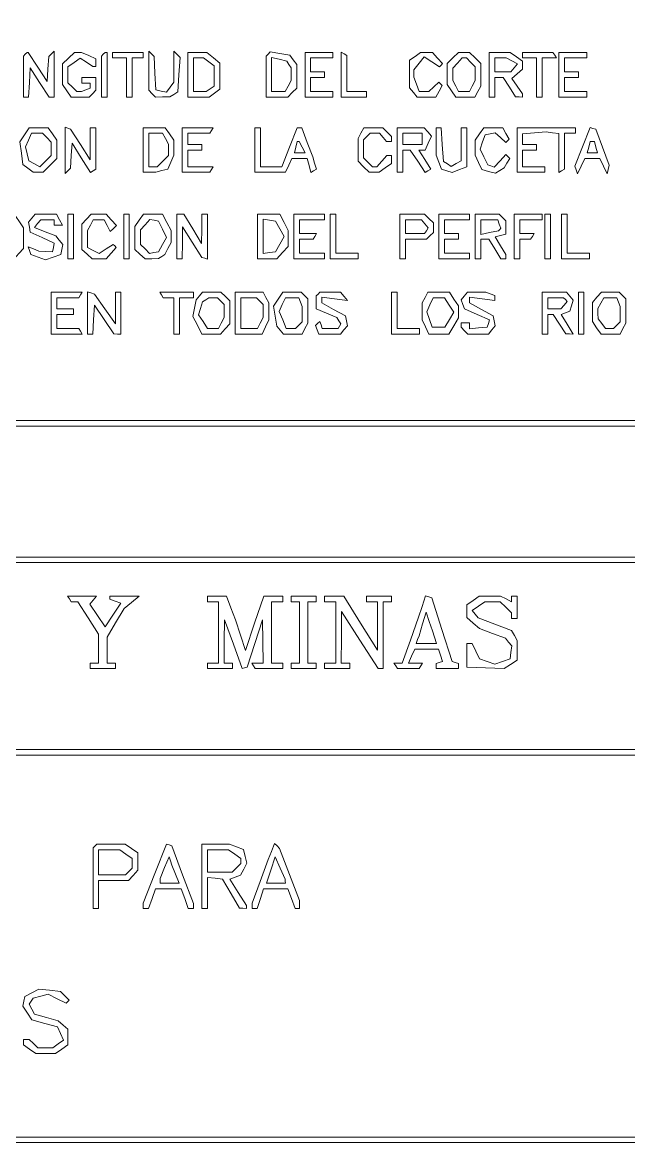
# Paper-space layout 'AN-16-DGE-071-A' of a CAD drawing. Header units: metres, sheet in millimetres. Extents: x 12 to 193, y 4 to 291.
# Drawn here: x 137.4 to 164.9, y 26 to 76.8 of the extents above; entities that cross this region are included whole.
import ezdxf

# ---------------------------------------------------------------- set-up
doc = ezdxf.new("R2010")
doc.units = ezdxf.units.M
doc.layers.add('DGE_CONTORNOS', color=7, linetype='Continuous', lineweight=0)
doc.layers.add('DGE_DATOS', color=7, linetype='Continuous', lineweight=0)

# ---------------------------------------------------------------- blocks, each defined once
blk = doc.blocks.new('LP_REF_DGE_MT_071_A')
at = {"layer": 'DGE_CONTORNOS'}
for points in [[(29.831, 147.949), (29.831, 26.027), (111.347, 26.027), (192.863, 26.027), (192.863, 147.949), (192.863, 269.87), (111.347, 269.87), (29.831, 269.87)], [(192.61, 164.201), (192.61, 58.784), (117.924, 58.784), (43.238, 58.784), (43.238, 164.201), (43.238, 269.617), (117.924, 269.617), (192.61, 269.617)], [(137.549, 75.395), (137.465, 75.31), (137.465, 74.383), (137.465, 73.455), (137.585, 73.455), (137.705, 73.455), (137.743, 74.118), (137.781, 74.781), (138.205, 74.118), (138.63, 73.455), (138.743, 73.455), (138.856, 73.455), (138.856, 74.492), (138.856, 75.53), (138.738, 75.409), (138.619, 75.289), (138.58, 74.721), (138.54, 74.153), (138.116, 74.816), (137.691, 75.479), (137.662, 75.479), (137.633, 75.479)], [(139.512, 75.221), (139.236, 74.963), (139.236, 74.49), (139.236, 74.018), (139.432, 73.736), (139.629, 73.455), (140.04, 73.455), (140.45, 73.455), (140.602, 73.607), (140.753, 73.759), (140.753, 74.05), (140.753, 74.341), (140.437, 74.341), (140.121, 74.341), (140.121, 74.214), (140.121, 74.088), (140.311, 74.088), (140.5, 74.088), (140.5, 73.975), (140.5, 73.862), (140.3, 73.785), (140.1, 73.708), (139.993, 73.708), (139.886, 73.708), (139.687, 73.907), (139.489, 74.106), (139.489, 74.469), (139.489, 74.832), (139.767, 75.027), (140.045, 75.222), (140.331, 75.034), (140.618, 74.847), (140.686, 74.847), (140.753, 74.847), (140.753, 75.016), (140.753, 75.185), (140.431, 75.332), (140.109, 75.479), (139.949, 75.479), (139.789, 75.479)], [(141.091, 75.395), (141.006, 75.31), (141.006, 74.383), (141.006, 73.455), (141.133, 73.455), (141.259, 73.455), (141.259, 74.467), (141.259, 75.479), (141.217, 75.479), (141.175, 75.479)], [(141.512, 75.352), (141.512, 75.226), (141.828, 75.226), (142.145, 75.226), (142.145, 74.341), (142.145, 73.455), (142.271, 73.455), (142.398, 73.455), (142.398, 74.341), (142.398, 75.226), (142.65, 75.226), (142.903, 75.226), (142.903, 75.352), (142.903, 75.479), (142.208, 75.479), (141.512, 75.479)], [(143.156, 74.644), (143.156, 73.759), (143.308, 73.607), (143.46, 73.455), (143.782, 73.457), (144.105, 73.459), (144.286, 73.574), (144.467, 73.688), (144.523, 74.467), (144.579, 75.245), (144.437, 75.387), (144.295, 75.53), (144.295, 74.833), (144.295, 74.136), (144.128, 73.908), (143.962, 73.681), (143.717, 73.727), (143.473, 73.774), (143.434, 74.532), (143.395, 75.289), (143.276, 75.409), (143.156, 75.53)], [(144.927, 74.467), (144.927, 73.455), (145.409, 73.455), (145.891, 73.455), (146.136, 73.635), (146.382, 73.814), (146.382, 74.405), (146.382, 74.995), (146.083, 75.237), (145.784, 75.479), (145.356, 75.479), (144.927, 75.479)], [(145.877, 75.051), (146.116, 74.876), (146.116, 74.41), (146.116, 73.944), (145.933, 73.828), (145.749, 73.712), (145.465, 73.71), (145.18, 73.708), (145.18, 74.467), (145.18, 75.226), (145.409, 75.226), (145.638, 75.226)], [(148.563, 75.406), (148.469, 75.31), (148.469, 74.383), (148.469, 73.455), (148.965, 73.455), (149.462, 73.455), (149.661, 73.654), (149.86, 73.853), (149.86, 74.389), (149.86, 74.925), (149.701, 75.141), (149.543, 75.358), (149.1, 75.43), (148.658, 75.501)], [(149.509, 74.931), (149.603, 74.783), (149.605, 74.49), (149.607, 74.198), (149.476, 73.953), (149.345, 73.708), (149.033, 73.708), (148.721, 73.708), (148.721, 74.481), (148.721, 75.253), (149.068, 75.166), (149.415, 75.079)], [(150.239, 74.467), (150.239, 73.455), (150.872, 73.455), (151.504, 73.455), (151.504, 73.582), (151.504, 73.708), (150.998, 73.708), (150.492, 73.708), (150.492, 74.024), (150.492, 74.341), (150.808, 74.341), (151.125, 74.341), (151.125, 74.467), (151.125, 74.594), (150.808, 74.594), (150.492, 74.594), (150.492, 74.91), (150.492, 75.226), (150.998, 75.226), (151.504, 75.226), (151.504, 75.352), (151.504, 75.479), (150.872, 75.479), (150.239, 75.479)], [(151.883, 74.475), (151.883, 73.455), (152.453, 73.455), (153.022, 73.455), (153.022, 73.582), (153.022, 73.708), (152.579, 73.708), (152.136, 73.708), (152.136, 74.523), (152.136, 75.338), (152.01, 75.416), (151.883, 75.494)], [(155.228, 75.299), (154.982, 75.12), (154.982, 74.497), (154.982, 73.874), (155.156, 73.665), (155.329, 73.455), (155.752, 73.455), (156.175, 73.455), (156.316, 73.719), (156.457, 73.983), (156.384, 74.056), (156.312, 74.128), (156.08, 73.918), (155.848, 73.708), (155.633, 73.708), (155.419, 73.708), (155.295, 74.033), (155.172, 74.357), (155.172, 74.525), (155.172, 74.692), (155.409, 74.984), (155.645, 75.276), (155.989, 75.051), (156.332, 74.826), (156.405, 74.899), (156.477, 74.971), (156.248, 75.225), (156.018, 75.479), (155.746, 75.479), (155.473, 75.479)], [(156.943, 75.226), (156.69, 74.973), (156.69, 74.495), (156.69, 74.018), (156.887, 73.736), (157.083, 73.455), (157.514, 73.455), (157.946, 73.455), (158.076, 73.7), (158.207, 73.945), (158.207, 74.459), (158.207, 74.973), (157.954, 75.226), (157.701, 75.479), (157.448, 75.479), (157.196, 75.479)], [(157.756, 75.027), (157.954, 74.829), (157.954, 74.513), (157.954, 74.198), (157.823, 73.953), (157.693, 73.708), (157.448, 73.708), (157.204, 73.708), (157.074, 73.953), (156.943, 74.198), (156.943, 74.48), (156.943, 74.763), (157.152, 74.995), (157.361, 75.226), (157.459, 75.226), (157.557, 75.226)], [(158.587, 74.467), (158.587, 73.455), (158.713, 73.455), (158.84, 73.455), (158.84, 73.898), (158.84, 74.341), (159.028, 74.341), (159.217, 74.341), (159.503, 73.9), (159.788, 73.458), (159.946, 73.457), (160.105, 73.455), (160.105, 73.531), (160.105, 73.606), (159.859, 73.951), (159.613, 74.297), (159.859, 74.507), (160.105, 74.718), (160.105, 74.901), (160.105, 75.085), (159.823, 75.282), (159.542, 75.479), (159.065, 75.479), (158.587, 75.479)], [(159.615, 75.091), (159.868, 74.955), (159.718, 74.775), (159.568, 74.594), (159.204, 74.594), (158.84, 74.594), (158.84, 74.91), (158.84, 75.226), (159.101, 75.226), (159.362, 75.226)], [(160.105, 75.352), (160.105, 75.226), (160.421, 75.226), (160.737, 75.226), (160.737, 74.341), (160.737, 73.455), (160.863, 73.455), (160.99, 73.455), (160.99, 74.341), (160.99, 75.226), (161.314, 75.226), (161.637, 75.226), (161.559, 75.352), (161.481, 75.479), (160.793, 75.479), (160.105, 75.479)], [(161.749, 74.467), (161.749, 73.455), (162.381, 73.455), (163.014, 73.455), (163.014, 73.582), (163.014, 73.708), (162.508, 73.708), (162.002, 73.708), (162.002, 74.024), (162.002, 74.341), (162.318, 74.341), (162.634, 74.341), (162.634, 74.467), (162.634, 74.594), (162.318, 74.594), (162.002, 74.594), (162.002, 74.91), (162.002, 75.226), (162.508, 75.226), (163.014, 75.226), (163.014, 75.352), (163.014, 75.479), (162.381, 75.479), (161.749, 75.479)], [(137.515, 71.745), (137.306, 71.426), (137.375, 70.913), (137.443, 70.4), (137.675, 70.224), (137.908, 70.049), (138.135, 70.045), (138.362, 70.041), (138.672, 70.351), (138.983, 70.661), (138.983, 71.082), (138.983, 71.502), (138.786, 71.783), (138.589, 72.064), (138.156, 72.064), (137.724, 72.064)], [(138.531, 71.612), (138.73, 71.414), (138.73, 71.107), (138.73, 70.799), (138.474, 70.544), (138.218, 70.288), (137.969, 70.421), (137.721, 70.554), (137.64, 70.876), (137.559, 71.197), (137.699, 71.504), (137.839, 71.811), (138.086, 71.811), (138.332, 71.811)], [(139.362, 71.038), (139.362, 69.99), (139.481, 70.11), (139.599, 70.23), (139.639, 70.799), (139.678, 71.369), (140.092, 70.699), (140.505, 70.029), (140.629, 70.105), (140.753, 70.182), (140.753, 71.123), (140.753, 72.064), (140.627, 72.064), (140.5, 72.064), (140.497, 71.337), (140.494, 70.61), (140.051, 71.305), (139.609, 72.001), (139.485, 72.043), (139.362, 72.085)], [(142.903, 71.052), (142.903, 70.041), (143.188, 70.042), (143.473, 70.044), (143.742, 70.116), (144.011, 70.188), (144.153, 70.5), (144.295, 70.811), (144.295, 71.157), (144.295, 71.502), (144.098, 71.783), (143.901, 72.064), (143.402, 72.064), (142.903, 72.064)], [(143.911, 71.567), (144.042, 71.322), (144.042, 71.061), (144.042, 70.799), (143.789, 70.546), (143.536, 70.293), (143.346, 70.293), (143.156, 70.293), (143.156, 71.052), (143.156, 71.811), (143.468, 71.811), (143.78, 71.811)], [(144.674, 71.052), (144.674, 70.041), (145.299, 70.041), (145.924, 70.041), (146.002, 70.167), (146.08, 70.293), (145.504, 70.293), (144.927, 70.293), (144.927, 70.673), (144.927, 71.052), (145.243, 71.052), (145.559, 71.052), (145.559, 71.179), (145.559, 71.305), (145.243, 71.305), (144.927, 71.305), (144.927, 71.558), (144.927, 71.811), (145.426, 71.811), (145.924, 71.811), (146.002, 71.938), (146.08, 72.064), (145.377, 72.064), (144.674, 72.064)], [(147.963, 71.052), (147.963, 70.041), (148.661, 70.041), (149.359, 70.041), (149.503, 70.357), (149.647, 70.673), (149.993, 70.673), (150.338, 70.673), (150.419, 70.352), (150.5, 70.03), (150.627, 70.109), (150.755, 70.188), (150.671, 70.462), (150.586, 70.736), (150.34, 71.4), (150.095, 72.064), (149.988, 72.064), (149.882, 72.064), (149.535, 71.179), (149.187, 70.293), (148.701, 70.293), (148.216, 70.293), (148.216, 71.179), (148.216, 72.064), (148.089, 72.064), (147.963, 72.064)], [(152.773, 71.82), (152.642, 71.575), (152.642, 71.061), (152.642, 70.546), (152.895, 70.293), (153.148, 70.041), (153.373, 70.041), (153.598, 70.041), (153.879, 70.237), (154.16, 70.434), (154.16, 70.617), (154.16, 70.799), (154.053, 70.799), (153.946, 70.799), (153.717, 70.546), (153.488, 70.293), (153.391, 70.293), (153.293, 70.293), (153.094, 70.492), (152.895, 70.691), (152.895, 71.099), (152.895, 71.508), (153.047, 71.659), (153.199, 71.811), (153.411, 71.811), (153.623, 71.811), (153.781, 71.621), (153.938, 71.432), (154.049, 71.432), (154.16, 71.432), (154.16, 71.549), (154.16, 71.667), (153.961, 71.865), (153.763, 72.064), (153.333, 72.064), (152.904, 72.064)], [(154.413, 71.052), (154.413, 70.041), (154.539, 70.041), (154.666, 70.041), (154.666, 70.546), (154.666, 71.052), (154.839, 71.052), (155.012, 71.052), (155.35, 70.542), (155.687, 70.032), (155.813, 70.109), (155.939, 70.187), (155.672, 70.62), (155.404, 71.052), (155.544, 71.052), (155.683, 71.052), (155.826, 71.365), (155.968, 71.677), (155.807, 71.871), (155.647, 72.064), (155.03, 72.064), (154.413, 72.064)], [(155.551, 71.558), (155.551, 71.305), (155.109, 71.305), (154.666, 71.305), (154.666, 71.558), (154.666, 71.811), (155.109, 71.811), (155.551, 71.811)], [(156.184, 71.44), (156.184, 70.816), (156.303, 70.502), (156.422, 70.189), (156.666, 70.111), (156.909, 70.034), (157.242, 70.161), (157.575, 70.287), (157.575, 71.176), (157.575, 72.064), (157.448, 72.064), (157.322, 72.064), (157.322, 71.31), (157.322, 70.555), (157.094, 70.433), (156.866, 70.311), (156.692, 70.419), (156.518, 70.526), (156.462, 71.295), (156.406, 72.064), (156.295, 72.064), (156.184, 72.064)], [(158.151, 71.783), (157.954, 71.502), (157.954, 71.157), (157.954, 70.811), (158.103, 70.486), (158.251, 70.161), (158.565, 70.082), (158.879, 70.003), (159.072, 70.125), (159.266, 70.247), (159.396, 70.454), (159.526, 70.661), (159.435, 70.753), (159.343, 70.844), (159.08, 70.562), (158.817, 70.28), (158.67, 70.328), (158.524, 70.375), (158.348, 70.735), (158.173, 71.094), (158.288, 71.42), (158.402, 71.745), (158.63, 71.789), (158.859, 71.833), (159.103, 71.612), (159.347, 71.391), (159.42, 71.464), (159.493, 71.537), (159.351, 71.8), (159.21, 72.064), (158.779, 72.064), (158.348, 72.064)], [(159.852, 71.052), (159.852, 70.041), (160.484, 70.041), (161.116, 70.041), (161.116, 70.167), (161.116, 70.293), (160.61, 70.293), (160.105, 70.293), (160.105, 70.673), (160.105, 71.052), (160.421, 71.052), (160.737, 71.052), (160.737, 71.179), (160.737, 71.305), (160.421, 71.305), (160.105, 71.305), (160.105, 71.546), (160.105, 71.786), (160.642, 71.83), (161.18, 71.874), (161.464, 71.834), (161.749, 71.794), (161.749, 70.91), (161.749, 70.026), (161.875, 70.104), (162.002, 70.182), (162.002, 70.997), (162.002, 71.811), (162.255, 71.811), (162.508, 71.811), (162.508, 71.938), (162.508, 72.064), (161.18, 72.064), (159.852, 72.064)], [(162.823, 71.198), (162.478, 70.32), (162.539, 70.148), (162.601, 69.977), (162.764, 70.325), (162.928, 70.673), (163.267, 70.673), (163.605, 70.673), (163.774, 70.325), (163.942, 69.977), (163.988, 70.172), (164.034, 70.367), (163.728, 71.179), (163.423, 71.991), (163.295, 72.034), (163.167, 72.076)], [(150.113, 71.179), (150.248, 70.926), (150.003, 70.926), (149.757, 70.926), (149.823, 71.179), (149.889, 71.432), (149.933, 71.432), (149.977, 71.432)], [(163.43, 71.179), (163.496, 70.926), (163.267, 70.926), (163.037, 70.926), (163.103, 71.179), (163.17, 71.432), (163.267, 71.432), (163.363, 71.432)], [(136.156, 67.912), (135.947, 67.681), (135.947, 67.11), (135.947, 66.538), (136.178, 66.329), (136.41, 66.12), (136.728, 66.12), (137.046, 66.12), (137.256, 66.351), (137.465, 66.582), (137.465, 67.051), (137.465, 67.52), (137.261, 67.832), (137.056, 68.143), (136.711, 68.143), (136.366, 68.143)], [(137.849, 67.96), (137.697, 67.776), (137.739, 67.549), (137.782, 67.321), (138.324, 67.076), (138.866, 66.831), (138.826, 66.634), (138.786, 66.436), (138.473, 66.448), (138.16, 66.461), (137.922, 66.563), (137.683, 66.666), (137.743, 66.488), (137.802, 66.31), (138.139, 66.19), (138.477, 66.071), (138.823, 66.193), (139.17, 66.315), (139.213, 66.54), (139.256, 66.764), (139.095, 66.959), (138.934, 67.153), (138.449, 67.347), (137.965, 67.541), (138.11, 67.716), (138.255, 67.89), (138.555, 67.89), (138.856, 67.89), (138.856, 67.764), (138.856, 67.638), (139.05, 67.638), (139.244, 67.638), (139.109, 67.89), (138.974, 68.143), (138.488, 68.143), (138.002, 68.143)], [(139.489, 67.132), (139.489, 66.12), (139.615, 66.12), (139.741, 66.12), (139.741, 67.132), (139.741, 68.143), (139.615, 68.143), (139.489, 68.143)], [(140.33, 67.912), (140.121, 67.681), (140.121, 67.11), (140.121, 66.538), (140.352, 66.329), (140.584, 66.12), (140.902, 66.12), (141.22, 66.12), (141.45, 66.374), (141.679, 66.627), (141.607, 66.7), (141.534, 66.772), (141.215, 66.564), (140.897, 66.355), (140.635, 66.495), (140.374, 66.635), (140.374, 67.018), (140.374, 67.401), (140.505, 67.646), (140.636, 67.89), (140.88, 67.89), (141.124, 67.89), (141.266, 67.624), (141.409, 67.357), (141.546, 67.494), (141.683, 67.632), (141.452, 67.887), (141.22, 68.143), (140.88, 68.143), (140.54, 68.143)], [(142.018, 67.132), (142.018, 66.12), (142.145, 66.12), (142.271, 66.12), (142.271, 67.132), (142.271, 68.143), (142.145, 68.143), (142.018, 68.143)], [(142.721, 67.862), (142.524, 67.581), (142.524, 67.06), (142.524, 66.538), (142.755, 66.329), (142.987, 66.12), (143.293, 66.122), (143.599, 66.124), (143.738, 66.217), (143.877, 66.31), (144.023, 66.586), (144.168, 66.862), (144.168, 67.13), (144.168, 67.397), (143.975, 67.77), (143.782, 68.143), (143.35, 68.143), (142.918, 68.143)], [(144.421, 67.132), (144.421, 66.12), (144.548, 66.12), (144.674, 66.12), (144.677, 66.847), (144.681, 67.574), (145.123, 66.879), (145.566, 66.183), (145.689, 66.141), (145.812, 66.099), (145.812, 67.121), (145.812, 68.143), (145.686, 68.143), (145.559, 68.143), (145.555, 67.479), (145.551, 66.815), (145.144, 67.475), (144.737, 68.136), (144.579, 68.139), (144.421, 68.143)], [(148.089, 67.132), (148.089, 66.12), (148.527, 66.12), (148.965, 66.12), (149.222, 66.397), (149.48, 66.673), (149.48, 67.035), (149.48, 67.397), (149.287, 67.77), (149.094, 68.143), (148.592, 68.143), (148.089, 68.143)], [(149.733, 67.132), (149.733, 66.12), (150.429, 66.12), (151.125, 66.12), (151.125, 66.246), (151.125, 66.373), (150.555, 66.373), (149.986, 66.373), (149.986, 66.689), (149.986, 67.005), (150.295, 67.005), (150.604, 67.005), (150.682, 67.132), (150.76, 67.258), (150.373, 67.258), (149.986, 67.258), (149.986, 67.574), (149.986, 67.89), (150.555, 67.89), (151.125, 67.89), (151.125, 68.017), (151.125, 68.143), (150.429, 68.143), (149.733, 68.143)], [(151.378, 67.132), (151.378, 66.12), (152.01, 66.12), (152.642, 66.12), (152.642, 66.246), (152.642, 66.373), (152.136, 66.373), (151.63, 66.373), (151.63, 67.258), (151.63, 68.143), (151.504, 68.143), (151.378, 68.143)], [(154.539, 67.132), (154.539, 66.12), (154.666, 66.12), (154.792, 66.12), (154.792, 66.563), (154.792, 67.005), (155.273, 67.005), (155.754, 67.005), (155.905, 67.157), (156.057, 67.309), (156.057, 67.527), (156.057, 67.746), (155.858, 67.945), (155.66, 68.143), (155.1, 68.143), (154.539, 68.143)], [(156.31, 67.132), (156.31, 66.12), (157.006, 66.12), (157.701, 66.12), (157.701, 66.246), (157.701, 66.373), (157.132, 66.373), (156.563, 66.373), (156.563, 66.689), (156.563, 67.005), (156.879, 67.005), (157.196, 67.005), (157.196, 67.132), (157.196, 67.258), (156.879, 67.258), (156.563, 67.258), (156.563, 67.574), (156.563, 67.89), (157.132, 67.89), (157.701, 67.89), (157.701, 68.017), (157.701, 68.143), (157.006, 68.143), (156.31, 68.143)], [(157.954, 67.132), (157.954, 66.12), (158.081, 66.12), (158.207, 66.12), (158.207, 66.563), (158.207, 67.005), (158.387, 67.005), (158.566, 67.005), (158.84, 66.563), (159.113, 66.12), (159.23, 66.12), (159.346, 66.12), (159.345, 66.215), (159.345, 66.31), (159.102, 66.708), (158.858, 67.107), (159.102, 67.171), (159.346, 67.234), (159.346, 67.537), (159.346, 67.84), (159.194, 67.992), (159.042, 68.143), (158.498, 68.143), (157.954, 68.143)], [(159.725, 67.132), (159.725, 66.12), (159.852, 66.12), (159.978, 66.12), (159.978, 66.563), (159.978, 67.005), (160.224, 67.005), (160.469, 67.005), (160.547, 67.132), (160.625, 67.258), (160.302, 67.258), (159.978, 67.258), (159.978, 67.574), (159.978, 67.89), (160.484, 67.89), (160.99, 67.89), (160.99, 68.017), (160.99, 68.143), (160.358, 68.143), (159.725, 68.143)], [(161.116, 67.132), (161.116, 66.12), (161.243, 66.12), (161.369, 66.12), (161.369, 67.132), (161.369, 68.143), (161.243, 68.143), (161.116, 68.143)], [(161.875, 67.132), (161.875, 66.12), (162.508, 66.12), (163.14, 66.12), (163.14, 66.246), (163.14, 66.373), (162.634, 66.373), (162.128, 66.373), (162.128, 67.258), (162.128, 68.143), (162.002, 68.143), (161.875, 68.143)], [(143.775, 67.454), (143.952, 67.083), (143.771, 66.76), (143.59, 66.438), (143.389, 66.399), (143.187, 66.36), (142.982, 66.565), (142.777, 66.77), (142.777, 67.099), (142.777, 67.428), (142.991, 67.664), (143.204, 67.9), (143.401, 67.862), (143.597, 67.824)], [(149.097, 67.479), (149.291, 67.132), (149.097, 66.784), (148.903, 66.436), (148.622, 66.396), (148.342, 66.355), (148.342, 67.132), (148.342, 67.908), (148.622, 67.868), (148.903, 67.827)], [(155.673, 67.706), (155.826, 67.522), (155.744, 67.39), (155.663, 67.258), (155.228, 67.258), (154.792, 67.258), (154.792, 67.574), (154.792, 67.89), (155.156, 67.89), (155.52, 67.89)], [(159.049, 67.695), (159.124, 67.5), (159.068, 67.444), (159.011, 67.387), (158.609, 67.307), (158.207, 67.226), (158.207, 67.558), (158.207, 67.89), (158.591, 67.89), (158.974, 67.89)], [(138.73, 63.654), (138.73, 62.705), (139.433, 62.705), (140.136, 62.705), (140.058, 62.832), (139.98, 62.958), (139.481, 62.958), (138.983, 62.958), (138.983, 63.274), (138.983, 63.59), (139.362, 63.59), (139.741, 63.59), (139.741, 63.717), (139.741, 63.843), (139.362, 63.843), (138.983, 63.843), (138.983, 64.096), (138.983, 64.349), (139.481, 64.349), (139.98, 64.349), (140.058, 64.476), (140.136, 64.602), (139.433, 64.602), (138.73, 64.602)], [(140.374, 63.664), (140.374, 62.705), (140.494, 62.705), (140.614, 62.705), (140.652, 63.356), (140.69, 64.008), (141.133, 63.357), (141.575, 62.706), (141.734, 62.705), (141.892, 62.705), (141.892, 63.654), (141.892, 64.602), (141.765, 64.602), (141.639, 64.602), (141.639, 63.885), (141.639, 63.168), (141.164, 63.844), (140.69, 64.52), (140.532, 64.572), (140.374, 64.623)], [(143.726, 64.476), (143.804, 64.349), (144.049, 64.349), (144.295, 64.349), (144.295, 63.527), (144.295, 62.705), (144.421, 62.705), (144.548, 62.705), (144.548, 63.527), (144.548, 64.349), (144.864, 64.349), (145.18, 64.349), (145.18, 64.476), (145.18, 64.602), (144.414, 64.602), (143.647, 64.602)], [(145.449, 64.432), (145.308, 64.262), (145.232, 63.88), (145.155, 63.499), (145.361, 63.102), (145.566, 62.705), (145.986, 62.705), (146.406, 62.705), (146.615, 62.936), (146.824, 63.168), (146.824, 63.686), (146.824, 64.205), (146.626, 64.403), (146.427, 64.602), (146.009, 64.602), (145.59, 64.602)], [(147.077, 63.654), (147.077, 62.705), (147.689, 62.705), (148.301, 62.705), (148.448, 63.027), (148.595, 63.349), (148.595, 63.731), (148.595, 64.113), (148.464, 64.358), (148.333, 64.602), (147.705, 64.602), (147.077, 64.602)], [(149.024, 64.284), (148.816, 63.965), (148.889, 63.513), (148.962, 63.062), (149.11, 62.883), (149.258, 62.705), (149.681, 62.705), (150.104, 62.705), (150.235, 62.95), (150.366, 63.194), (150.366, 63.746), (150.366, 64.299), (150.214, 64.45), (150.062, 64.602), (149.648, 64.602), (149.233, 64.602)], [(150.829, 64.518), (150.745, 64.434), (150.745, 64.14), (150.745, 63.847), (151.215, 63.65), (151.685, 63.454), (151.776, 63.307), (151.867, 63.16), (151.804, 63.059), (151.742, 62.958), (151.381, 62.958), (151.019, 62.958), (150.963, 63.116), (150.906, 63.274), (150.81, 63.185), (150.714, 63.095), (150.789, 62.9), (150.864, 62.705), (151.358, 62.705), (151.852, 62.705), (152.005, 62.889), (152.157, 63.072), (152.114, 63.298), (152.07, 63.524), (151.534, 63.819), (150.998, 64.115), (150.998, 64.249), (150.998, 64.384), (151.582, 64.303), (152.167, 64.223), (152.01, 64.413), (151.852, 64.602), (151.383, 64.602), (150.914, 64.602)], [(154.16, 63.654), (154.16, 62.705), (154.792, 62.705), (155.425, 62.705), (155.425, 62.832), (155.425, 62.958), (154.919, 62.958), (154.413, 62.958), (154.413, 63.78), (154.413, 64.602), (154.287, 64.602), (154.16, 64.602)], [(155.682, 64.358), (155.551, 64.113), (155.551, 63.731), (155.551, 63.349), (155.698, 63.027), (155.845, 62.705), (156.303, 62.705), (156.762, 62.705), (156.979, 63.072), (157.196, 63.44), (157.196, 63.709), (157.196, 63.979), (156.991, 64.29), (156.787, 64.602), (156.3, 64.602), (155.813, 64.602)], [(157.462, 64.428), (157.318, 64.255), (157.397, 64.049), (157.476, 63.843), (158.042, 63.592), (158.609, 63.342), (158.557, 63.181), (158.504, 63.021), (158.103, 62.982), (157.701, 62.942), (157.701, 63.076), (157.701, 63.211), (157.512, 63.211), (157.322, 63.211), (157.322, 63.11), (157.322, 63.009), (157.474, 62.857), (157.626, 62.705), (158.091, 62.705), (158.556, 62.705), (158.708, 62.889), (158.861, 63.072), (158.817, 63.298), (158.774, 63.524), (158.238, 63.819), (157.701, 64.115), (157.701, 64.249), (157.701, 64.384), (158.271, 64.306), (158.84, 64.228), (158.84, 64.338), (158.84, 64.449), (158.64, 64.525), (158.44, 64.602), (158.023, 64.602), (157.606, 64.602)], [(160.99, 63.654), (160.99, 62.705), (161.116, 62.705), (161.243, 62.705), (161.243, 63.148), (161.243, 63.59), (161.368, 63.59), (161.493, 63.59), (161.779, 63.149), (162.065, 62.708), (162.233, 62.707), (162.402, 62.705), (162.128, 63.148), (161.855, 63.59), (162.05, 63.665), (162.245, 63.74), (162.324, 63.988), (162.402, 64.235), (162.25, 64.419), (162.097, 64.602), (161.544, 64.602), (160.99, 64.602)], [(162.634, 63.654), (162.634, 62.705), (162.761, 62.705), (162.887, 62.705), (162.887, 63.654), (162.887, 64.602), (162.761, 64.602), (162.634, 64.602)], [(163.476, 64.371), (163.267, 64.14), (163.267, 63.703), (163.267, 63.267), (163.463, 62.986), (163.66, 62.705), (164.091, 62.705), (164.522, 62.705), (164.653, 62.95), (164.784, 63.194), (164.784, 63.746), (164.784, 64.299), (164.632, 64.45), (164.481, 64.602), (164.083, 64.602), (163.685, 64.602)], [(146.42, 64.197), (146.571, 64.046), (146.571, 63.746), (146.571, 63.447), (146.44, 63.203), (146.309, 62.958), (146.064, 62.958), (145.818, 62.958), (145.615, 63.268), (145.412, 63.578), (145.503, 63.869), (145.594, 64.159), (145.735, 64.252), (145.876, 64.345), (146.072, 64.347), (146.268, 64.349)], [(148.19, 64.197), (148.342, 64.046), (148.342, 63.746), (148.342, 63.447), (148.211, 63.203), (148.08, 62.958), (147.705, 62.958), (147.33, 62.958), (147.33, 63.654), (147.33, 64.349), (147.684, 64.349), (148.038, 64.349)], [(150.036, 64.149), (150.113, 63.949), (150.113, 63.605), (150.113, 63.262), (149.961, 63.11), (149.809, 62.958), (149.597, 62.958), (149.385, 62.958), (149.225, 63.343), (149.065, 63.728), (149.207, 64.039), (149.348, 64.349), (149.654, 64.349), (149.959, 64.349)], [(156.772, 64.021), (156.987, 63.693), (156.783, 63.357), (156.579, 63.021), (156.29, 63.021), (156, 63.021), (155.88, 63.364), (155.759, 63.707), (155.905, 64.028), (156.052, 64.349), (156.305, 64.349), (156.557, 64.349)], [(162.043, 64.266), (162.126, 64.183), (161.985, 64.013), (161.844, 63.843), (161.544, 63.843), (161.243, 63.843), (161.243, 64.096), (161.243, 64.349), (161.601, 64.349), (161.96, 64.349)], [(164.455, 64.149), (164.531, 63.949), (164.531, 63.605), (164.531, 63.262), (164.38, 63.11), (164.228, 62.958), (164.046, 62.958), (163.864, 62.958), (163.696, 63.179), (163.528, 63.401), (163.523, 63.63), (163.519, 63.86), (163.65, 64.105), (163.781, 64.349), (164.08, 64.349), (164.378, 64.349)], [(186.412, 55.559), (186.412, 52.587), (124.058, 52.587), (61.704, 52.587), (61.704, 55.559), (61.704, 58.531), (124.058, 58.531), (186.412, 58.531)], [(192.61, 48.097), (192.61, 43.86), (117.924, 43.86), (43.238, 43.86), (43.238, 48.097), (43.238, 52.334), (117.924, 52.334), (192.61, 52.334)], [(139.552, 50.69), (139.63, 50.564), (139.781, 50.562), (139.931, 50.561), (140.405, 49.825), (140.88, 49.089), (140.88, 48.435), (140.88, 47.781), (140.69, 47.781), (140.5, 47.781), (140.5, 47.655), (140.5, 47.528), (141.069, 47.528), (141.639, 47.528), (141.639, 47.655), (141.639, 47.781), (141.449, 47.781), (141.259, 47.781), (141.259, 48.368), (141.259, 48.955), (141.648, 49.601), (142.037, 50.247), (142.375, 50.531), (142.714, 50.815), (142.05, 50.816), (141.386, 50.816), (141.386, 50.749), (141.386, 50.682), (141.636, 50.589), (141.887, 50.497), (141.529, 49.957), (141.172, 49.417), (140.828, 49.936), (140.485, 50.455), (140.634, 50.636), (140.784, 50.816), (140.129, 50.816), (139.474, 50.816)], [(145.812, 50.69), (145.812, 50.564), (146.065, 50.564), (146.318, 50.564), (146.318, 49.172), (146.318, 47.781), (146.065, 47.781), (145.812, 47.781), (145.812, 47.655), (145.812, 47.528), (146.382, 47.528), (146.951, 47.528), (146.951, 47.655), (146.951, 47.781), (146.761, 47.781), (146.571, 47.781), (146.579, 48.761), (146.587, 49.741), (146.988, 48.634), (147.389, 47.526), (147.499, 47.563), (147.609, 47.6), (147.963, 48.671), (148.317, 49.741), (148.33, 48.761), (148.342, 47.781), (148.082, 47.781), (147.821, 47.781), (147.899, 47.655), (147.978, 47.528), (148.602, 47.528), (149.227, 47.528), (149.227, 47.655), (149.227, 47.781), (148.974, 47.781), (148.721, 47.781), (148.721, 49.172), (148.721, 50.564), (148.974, 50.564), (149.227, 50.564), (149.227, 50.69), (149.227, 50.816), (148.795, 50.816), (148.363, 50.816), (147.953, 49.585), (147.543, 48.354), (147.311, 49.048), (147.079, 49.741), (146.878, 50.279), (146.677, 50.816), (146.245, 50.816), (145.812, 50.816)], [(149.607, 50.69), (149.607, 50.564), (149.797, 50.564), (149.986, 50.564), (149.986, 49.172), (149.986, 47.781), (149.797, 47.781), (149.607, 47.781), (149.607, 47.655), (149.607, 47.528), (150.176, 47.528), (150.745, 47.528), (150.745, 47.655), (150.745, 47.781), (150.555, 47.781), (150.366, 47.781), (150.366, 49.172), (150.366, 50.564), (150.555, 50.564), (150.745, 50.564), (150.745, 50.69), (150.745, 50.816), (150.176, 50.816), (149.607, 50.816)], [(151.125, 50.69), (151.125, 50.564), (151.378, 50.564), (151.63, 50.564), (151.63, 49.172), (151.63, 47.781), (151.378, 47.781), (151.125, 47.781), (151.125, 47.655), (151.125, 47.528), (151.694, 47.528), (152.263, 47.528), (152.263, 47.655), (152.263, 47.781), (152.073, 47.781), (151.883, 47.781), (151.885, 48.951), (151.887, 50.121), (152.719, 48.824), (153.551, 47.528), (153.666, 47.528), (153.781, 47.528), (153.781, 49.046), (153.781, 50.564), (153.97, 50.564), (154.16, 50.564), (154.16, 50.69), (154.16, 50.816), (153.591, 50.816), (153.022, 50.816), (153.022, 50.69), (153.022, 50.564), (153.275, 50.564), (153.528, 50.564), (153.528, 49.462), (153.528, 48.361), (152.76, 49.589), (151.991, 50.816), (151.558, 50.816), (151.125, 50.816)], [(155.546, 50.349), (155.391, 49.868), (155.016, 48.824), (154.642, 47.781), (154.457, 47.781), (154.272, 47.781), (154.35, 47.655), (154.428, 47.528), (154.919, 47.528), (155.41, 47.528), (155.488, 47.655), (155.566, 47.781), (155.245, 47.781), (154.924, 47.781), (155.068, 48.097), (155.212, 48.413), (155.753, 48.413), (156.293, 48.413), (156.382, 48.134), (156.47, 47.855), (156.327, 47.808), (156.184, 47.76), (156.184, 47.644), (156.184, 47.528), (156.69, 47.528), (157.196, 47.528), (157.196, 47.644), (157.196, 47.76), (157.05, 47.808), (156.905, 47.857), (156.449, 49.295), (155.992, 50.733), (155.847, 50.781), (155.702, 50.83)], [(157.856, 50.62), (157.575, 50.423), (157.575, 50.136), (157.575, 49.849), (157.86, 49.595), (158.144, 49.341), (158.735, 49.123), (159.326, 48.906), (159.472, 48.73), (159.618, 48.554), (159.577, 48.265), (159.535, 47.976), (159.188, 47.854), (158.84, 47.732), (158.492, 47.854), (158.145, 47.977), (157.979, 48.322), (157.814, 48.666), (157.695, 48.666), (157.575, 48.666), (157.575, 48.129), (157.575, 47.591), (158.419, 47.559), (159.262, 47.527), (159.557, 47.72), (159.852, 47.913), (159.852, 48.361), (159.852, 48.809), (159.73, 49.037), (159.608, 49.264), (158.848, 49.548), (158.089, 49.833), (157.952, 49.997), (157.816, 50.161), (158.103, 50.362), (158.39, 50.564), (158.741, 50.564), (159.093, 50.564), (159.346, 50.311), (159.599, 50.058), (159.599, 49.931), (159.599, 49.805), (159.725, 49.805), (159.852, 49.805), (159.852, 50.311), (159.852, 50.816), (159.725, 50.816), (159.599, 50.816), (159.599, 50.686), (159.599, 50.555), (159.354, 50.686), (159.109, 50.816), (158.623, 50.816), (158.137, 50.816)], [(156.111, 48.951), (156.201, 48.666), (155.736, 48.666), (155.271, 48.666), (155.339, 48.843), (155.407, 49.019), (155.567, 49.554), (155.727, 50.088), (155.874, 49.662), (156.021, 49.236)], [(170.602, 34.944), (170.602, 26.28), (120.137, 26.28), (69.672, 26.28), (69.672, 34.944), (69.672, 43.607), (120.137, 43.607), (170.602, 43.607)], [(140.711, 39.476), (140.627, 39.392), (140.627, 38.021), (140.627, 36.651), (140.753, 36.651), (140.88, 36.651), (140.88, 37.284), (140.88, 37.916), (141.556, 37.916), (142.232, 37.916), (142.441, 38.147), (142.65, 38.379), (142.65, 38.773), (142.65, 39.166), (142.369, 39.363), (142.088, 39.56), (141.442, 39.56), (140.795, 39.56)], [(142.116, 39.11), (142.398, 38.914), (142.398, 38.693), (142.398, 38.473), (142.246, 38.321), (142.094, 38.169), (141.487, 38.169), (140.88, 38.169), (140.88, 38.738), (140.88, 39.307), (141.358, 39.307), (141.835, 39.307)], [(143.432, 38.229), (142.903, 36.892), (142.903, 36.771), (142.903, 36.651), (143.022, 36.651), (143.14, 36.651), (143.3, 37.094), (143.46, 37.537), (144.042, 37.537), (144.623, 37.537), (144.783, 37.094), (144.943, 36.651), (145.062, 36.651), (145.18, 36.651), (145.18, 36.761), (145.18, 36.87), (144.689, 38.179), (144.197, 39.487), (144.078, 39.527), (143.96, 39.566)], [(145.559, 38.106), (145.559, 36.651), (145.686, 36.651), (145.812, 36.651), (145.812, 37.355), (145.812, 38.059), (146.156, 38.019), (146.499, 37.979), (146.883, 37.318), (147.267, 36.656), (147.425, 36.654), (147.583, 36.651), (147.583, 36.715), (147.583, 36.779), (147.21, 37.378), (146.836, 37.978), (147.075, 38.066), (147.314, 38.155), (147.459, 38.427), (147.605, 38.698), (147.527, 39.007), (147.45, 39.316), (147.129, 39.438), (146.808, 39.56), (146.184, 39.56), (145.559, 39.56)], [(147.049, 39.11), (147.33, 38.914), (147.33, 38.803), (147.33, 38.693), (147.131, 38.494), (146.933, 38.295), (146.373, 38.295), (145.812, 38.295), (145.812, 38.801), (145.812, 39.307), (146.29, 39.307), (146.768, 39.307)], [(148.714, 39.233), (148.571, 38.865), (148.204, 37.876), (147.836, 36.887), (147.836, 36.769), (147.836, 36.651), (147.953, 36.651), (148.069, 36.651), (148.216, 37.094), (148.362, 37.537), (148.913, 37.537), (149.464, 37.537), (149.624, 37.094), (149.784, 36.651), (149.885, 36.651), (149.986, 36.651), (149.986, 36.83), (149.986, 37.009), (149.536, 38.19), (149.086, 39.371), (148.972, 39.486), (148.857, 39.601)], [(144.368, 38.201), (144.535, 37.79), (144.099, 37.79), (143.662, 37.79), (143.662, 37.901), (143.662, 38.012), (143.87, 38.501), (144.078, 38.991), (144.139, 38.801), (144.201, 38.612)], [(149.344, 37.884), (149.354, 37.79), (148.919, 37.79), (148.484, 37.79), (148.688, 38.387), (148.891, 38.985), (149.113, 38.482), (149.335, 37.979)], [(137.845, 32.827), (137.53, 32.661), (137.487, 32.437), (137.444, 32.212), (137.648, 31.901), (137.852, 31.589), (138.434, 31.434), (139.016, 31.278), (139.152, 30.979), (139.289, 30.679), (139.048, 30.503), (138.808, 30.328), (138.462, 30.328), (138.115, 30.328), (137.926, 30.517), (137.736, 30.707), (137.6, 30.707), (137.465, 30.707), (137.465, 30.588), (137.465, 30.468), (137.746, 30.272), (138.027, 30.075), (138.477, 30.075), (138.926, 30.075), (139.207, 30.272), (139.489, 30.468), (139.489, 30.821), (139.489, 31.174), (139.267, 31.361), (139.046, 31.549), (138.51, 31.701), (137.975, 31.854), (137.855, 32.078), (137.735, 32.302), (137.823, 32.443), (137.91, 32.584), (138.251, 32.67), (138.591, 32.755), (138.997, 32.553), (139.403, 32.35), (139.47, 32.417), (139.537, 32.484), (139.34, 32.68), (139.144, 32.876), (138.652, 32.935), (138.16, 32.993)]]:
    blk.add_lwpolyline(points, close=True, dxfattribs=at)

psp = doc.layouts.new('AN-16-DGE-071-A')

# ---------------------------------------------------------------- block references
at = {"layer": 'DGE_DATOS'}
psp.add_blockref('LP_REF_DGE_MT_071_A', (0, 0), dxfattribs=at)

doc.saveas('drawing.dxf')
